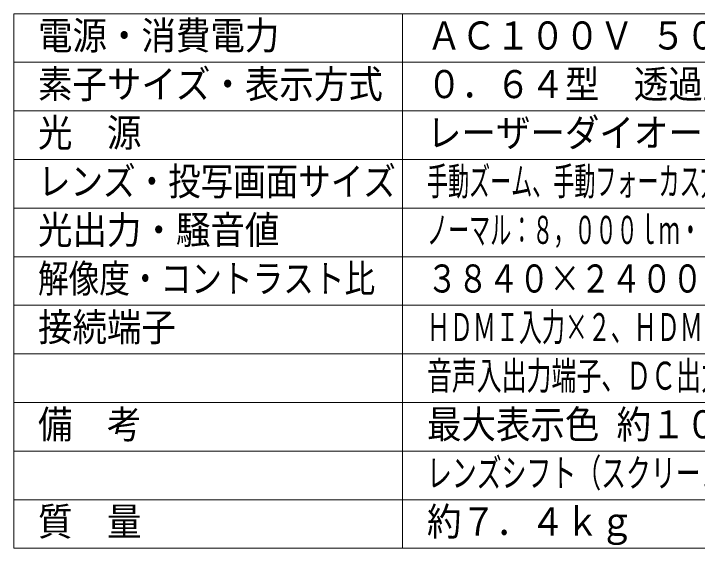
# Model space of a CAD drawing. Units: millimetres on the paper. Extents: x -62 to 64, y -59 to 59.
# Drawn here: x -62.5 to 7.8, y -54.6 to 0.4 of the extents above; entities that cross this region are included whole.
import ezdxf
from ezdxf.enums import TextEntityAlignment as Align

# ---------------------------------------------------------------- set-up
doc = ezdxf.new("R2010")
doc.units = ezdxf.units.MM
doc.layers.add('0-0_MOJI1', color=7, linetype='Continuous')
doc.layers.add('0-5_WAKU', color=4, linetype='Continuous', lineweight=9)
doc.styles.add('ＭＳ ゴシック', font='')
doc.styles.get('ＭＳ ゴシック').set_extended_font_data('MS Gothic')

msp = doc.modelspace()

# ---------------------------------------------------------------- linework, layer by layer
at = {"layer": '0-5_WAKU', "color": 3}
for p, q in [((-62.5, 0.4), (-62.5, -54.6)), ((-62.5, 0.4), (62.5, 0.4)), ((-22.5, -54.6), (-22.5, 0.4)), ((-62.5, -54.6), (62.5, -54.6))]:
    msp.add_line(p, q, dxfattribs=at)
at = {"layer": '0-5_WAKU'}
for p, q in [((-62.5, -4.6), (62.5, -4.6)), ((-62.5, -9.6), (62.5, -9.6)), ((-62.5, -14.6), (62.5, -14.6)), ((-62.5, -19.6), (62.5, -19.6)), ((-62.5, -24.6), (62.5, -24.6)), ((62.5, -29.6), (-62.5, -29.6)), ((-62.5, -34.6), (62.5, -34.6)), ((-62.5, -39.6), (62.5, -39.6)), ((-62.5, -44.6), (62.5, -44.6)), ((-62.5, -49.6), (62.5, -49.6))]:
    msp.add_line(p, q, dxfattribs=at)

# ---------------------------------------------------------------- texts
at = {"layer": '0-0_MOJI1', "style": 'ＭＳ ゴシック'}
for s, height, width, p in [('電源・消費電力', 2.889, 0.9, (-60, -4.155)), ('ＡＣ１００Ｖ ５０Ｈｚ／６０Ｈｚ・４０５Ｗ', 2.889, 0.9, (-20, -4.155)), ('素子サイズ・表示方式', 2.889, 0.9, (-60, -9.155)), ('０．６４型\u3000透過型液晶パネル３枚\u3000３原色方式 ', 2.889, 0.9, (-20, -9.155)), ('光\u3000源 ', 2.889, 0.9, (-60, -14.155)), ('レーザーダイオード（レーザークラス：クラス１）', 2.889, 0.9, (-20, -14.155)), ('レンズ・投写画面サイズ ', 2.886, 0.85, (-60, -19.155)), ('手動ズーム、手動フォーカス方式・３０～３００型（アスペクト比１６：１０時）', 2.886, 0.55, (-20, -19.155)), ('光出力・騒音値', 2.889, 0.9, (-60, -24.155)), ('ノーマル：８，０００ｌｍ・３９ｄＢ、静音モード：５，６００ｌｍ・２９ｄＢ', 2.889, 0.55, (-20, -24.155)), ('解像度・コントラスト比', 2.889, 0.8, (-60, -29.155)), ('３８４０×２４００ドット・５，０００，０００：１', 2.889, 0.8, (-20, -29.155)), ('接続端子', 2.889, 0.9, (-60, -34.155)), ('ＨＤＭＩ入力×２、ＨＤＭＩ出力、デジタルリンク／ＬＡＮ端子、ＬＡＮ端子、', 2.889, 0.6, (-20, -34.155)), ('音声入出力端子、ＤＣ出力端子（ＵＳＢタイプＡ）、シリアル入力端子', 2.889, 0.65, (-20, -39.155)), ('備\u3000考', 2.889, 0.9, (-60, -44.155)), ('最大表示色 約１０億７３７４万色（信号による）、', 2.889, 0.9, (-20, -44.155)), ('レンズシフト（スクリーンセンターより）垂直＋４４％／水平±２０％', 2.886, 0.65, (-20, -49.155)), ('質\u3000量', 2.889, 0.9, (-60, -54.155)), ('約７．４ｋｇ', 2.889, 0.9, (-20, -54.155))]:
    msp.add_text(s, height=height, dxfattribs=dict(at, width=width)).set_placement(p, align=Align.BOTTOM_LEFT)

doc.saveas('drawing.dxf')
